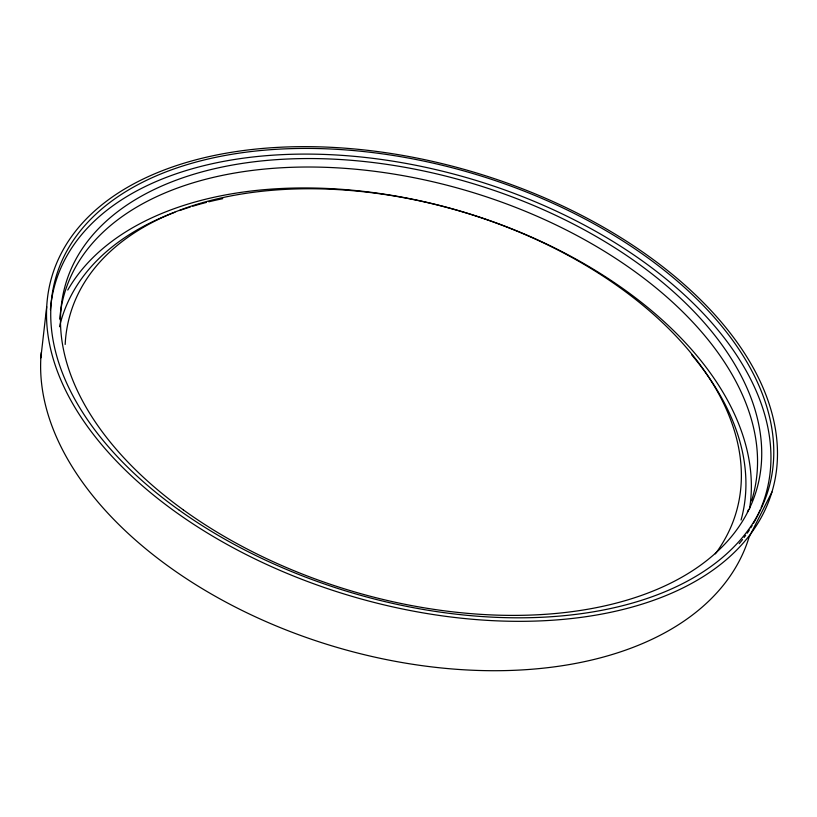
<?xml version="1.0" encoding="UTF-8"?>
<svg xmlns="http://www.w3.org/2000/svg" width="817" height="817" viewBox="0 0 817 817"><rect width="100%" height="100%" fill="white"/><g stroke="black" fill="none" stroke-linecap="round" stroke-linejoin="round"><path stroke-width="1.23" d="M40.85 357.815L46.702 306.722M771.932 492.018A375.8 220.661 16.7 0 1 177.054 512.994A375.8 220.661 16.7 0 1 286.992 146.958A375.8 220.661 16.7 0 1 771.932 492.018L748.995 537.402A366.874 224.818 16.7 0 1 354.047 652.109A366.874 224.818 16.7 0 1 41.248 352.576M65.176 344.447A347.409 210 16.7 0 1 474.595 215.606A347.409 210 16.7 0 1 715.324 553.865M59.508 326.739A354.312 215.453 16.7 0 1 174.909 212.236M179.587 210.541A354.312 215.453 16.7 0 1 190.361 206.956M192.792 206.211A354.312 215.453 16.7 0 1 206.364 202.432M208.866 201.809A354.312 215.453 16.7 0 1 222.724 198.684M691.713 354.874A354.312 215.453 16.7 0 1 741.06 520.031M67.76 290.055A360.277 219.201 16.7 0 1 474.391 215.443A360.277 219.201 16.7 0 1 749.516 508.899M748.311 509.931A358.847 213.339 16.7 0 1 747.371 512.198M59.743 319.13A358.847 213.339 16.7 0 1 449.626 185.908A358.847 213.339 16.7 0 1 751.569 500.821M50.409 309.735A370.601 218.731 16.7 0 1 461.329 176.135A370.601 218.731 16.7 0 1 761.148 507.663M760.188 509.931A370.601 218.731 16.7 0 1 753.417 523.401M752.12 525.607A370.601 218.731 16.7 0 1 750.772 527.802M749.373 529.978A370.601 218.731 16.7 0 1 747.198 533.205M745.696 535.339A370.601 218.731 16.7 0 1 744.134 537.463M742.541 539.557A370.601 218.731 16.7 0 1 739.201 543.693M183.416 509.941A360.471 212.553 16.7 0 0 755.868 492.181A360.471 212.553 16.7 0 0 294.018 158.774A360.471 212.553 16.7 0 0 183.416 509.941M179.301 510.237A371.725 218.18 16.7 0 0 768.164 490.404A371.725 218.18 16.7 0 0 289.3 148.694A371.725 218.18 16.7 0 0 179.301 510.237"/></g></svg>
